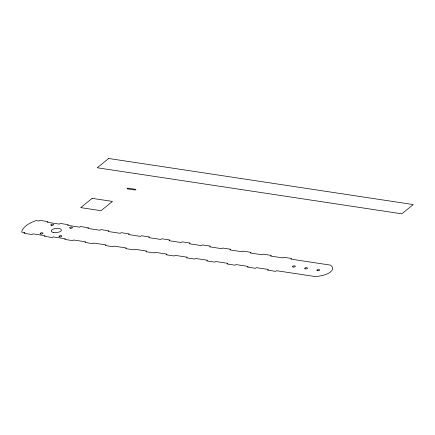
<?xml version="1.0" encoding="UTF-8"?>
<svg xmlns="http://www.w3.org/2000/svg" width="435" height="435" viewBox="0 0 435 435"><rect width="100%" height="100%" fill="white"/><g stroke="black" fill="none" stroke-linecap="round" stroke-linejoin="round"><path stroke-width="0.65" d="M108.674 158.487L97.255 167.758L401.831 213.83L413.25 204.559L108.674 158.487M24.795 232.627L23.952 233.307L32.076 234.536L32.919 233.856L45.099 235.694L44.326 236.325L52.45 237.553L53.222 236.923L65.408 238.766L64.63 239.397L72.754 240.626L73.526 239.995L85.711 241.838L84.939 242.469L93.057 243.698L93.835 243.067L106.015 244.91L105.243 245.541L113.366 246.765L114.139 246.139L126.324 247.983L125.546 248.608L133.67 249.837L134.442 249.211L146.628 251.055L145.856 251.68L153.974 252.909L154.751 252.284L166.931 254.127L166.143 254.763L174.266 255.992L175.055 255.35L187.235 257.194L186.452 257.835L194.57 259.064L195.358 258.423L207.544 260.266L206.755 260.908L214.879 262.136L215.662 261.495L227.848 263.338L227.059 263.98L235.183 265.209L235.971 264.567L248.151 266.41L247.33 267.079L255.454 268.308L256.275 267.639L268.46 269.483L267.634 270.151L275.757 271.375L276.578 270.711L314.94 276.513A15.921 6.503 -5.5 0 0 330.421 271.978A17.101 6.982 -5.5 0 0 330.415 265.105L290.852 259.124L291.651 258.477L283.528 257.248L282.728 257.895L270.548 256.052L271.342 255.405L263.224 254.176L262.425 254.823L250.239 252.98L251.038 252.333L242.915 251.104L242.121 251.751L229.936 249.907L230.735 249.26L222.611 248.032L221.812 248.679L209.632 246.835L210.496 246.134L202.373 244.905L201.508 245.606L189.328 243.763L190.193 243.062L182.069 241.833L181.205 242.54L169.019 240.696L169.884 239.989L161.766 238.766L160.901 239.467L148.716 237.624L149.526 236.966L141.402 235.737L140.592 236.395L128.412 234.552L129.222 233.894L121.099 232.665L120.288 233.323L108.103 231.48L108.913 230.822L100.795 229.593L99.985 230.251L87.799 228.408L88.609 227.75L80.486 226.521L79.676 227.179L67.496 225.335L68.306 224.677L60.182 223.449L59.372 224.107L47.192 222.269L48.002 221.611L39.879 220.382L39.068 221.04L36.023 220.578A32.201 13.148 -5.5 0 0 21.75 232.165L24.795 232.627M92.144 198.344L80.725 207.615L101.034 210.687L112.447 201.416L92.144 198.344M127.808 188.159L127.009 188.806L135.133 190.035L135.932 189.388L127.808 188.159M53.799 232.546A5.117 2.088 -5.5 0 0 61.395 230.082A5.117 2.088 -5.5 0 0 53.701 228.919A5.117 2.088 -5.5 0 0 53.799 232.546M40.863 233.97A1.463 0.598 -5.5 0 0 43.032 233.269A1.463 0.598 -5.5 0 0 40.836 232.937A1.463 0.598 -5.5 0 0 40.863 233.97M51.46 225.368A1.463 0.598 -5.5 0 0 53.63 224.667A1.463 0.598 -5.5 0 0 51.433 224.335A1.463 0.598 -5.5 0 0 51.46 225.368M59.709 236.825A1.463 0.598 -5.5 0 0 61.879 236.118A1.463 0.598 -5.5 0 0 59.682 235.786A1.463 0.598 -5.5 0 0 59.709 236.825M70.307 228.217A1.463 0.598 -5.5 0 0 72.476 227.516A1.463 0.598 -5.5 0 0 70.274 227.184A1.463 0.598 -5.5 0 0 70.307 228.217M293.157 267.03A1.463 0.598 -5.5 0 0 295.327 266.329A1.463 0.598 -5.5 0 0 293.125 265.997A1.463 0.598 -5.5 0 0 293.157 267.03M305.337 268.873A1.463 0.598 -5.5 0 0 307.507 268.172A1.463 0.598 -5.5 0 0 305.31 267.84A1.463 0.598 -5.5 0 0 305.337 268.873M317.523 270.717A1.463 0.598 -5.5 0 0 319.692 270.015A1.463 0.598 -5.5 0 0 317.496 269.684A1.463 0.598 -5.5 0 0 317.523 270.717"/></g></svg>
